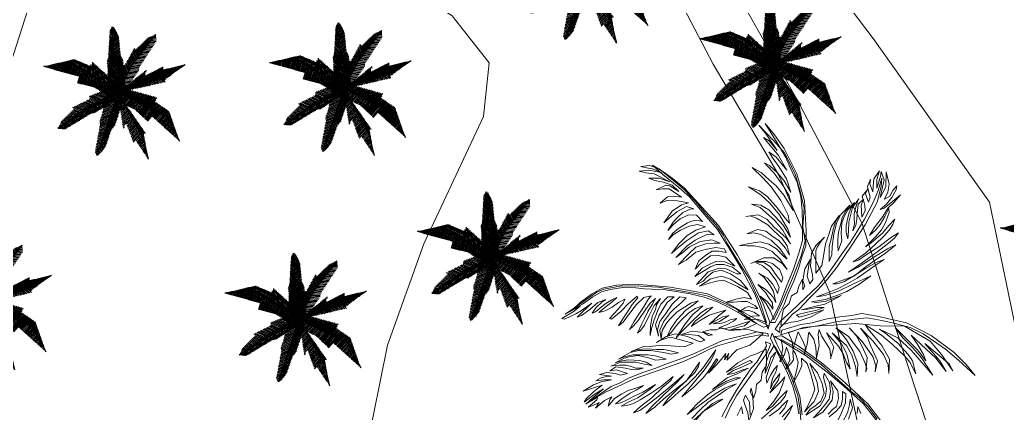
# Model space of a CAD drawing. Header units: millimetres. Extents: x 72 to 2370, y -203 to 794.
# Drawn here: x 1825.51 to 1845.71, y 265.19 to 273.23 of the extents above; entities that cross this region are included whole.
import ezdxf

# ---------------------------------------------------------------- set-up
doc = ezdxf.new("R2010")
doc.units = ezdxf.units.MM
doc.layers.add('01_Fina', color=250, linetype='Continuous', lineweight=15)
doc.layers.add('2D VEGETACION', color=74, linetype='Continuous', lineweight=5)
doc.layers.add('BOSQUENUEVO', color=64, linetype='Continuous')

# ---------------------------------------------------------------- blocks, each defined once
blk = doc.blocks.new('A-19')
at = {"layer": '2D VEGETACION'}
for points in [[(0.0015, 0.0278), (-0.0009, 0.1149), (0.0033, 0.1653), (0.003, 0.2253), (0.0087, 0.2883), (0.0156, 0.3399), (0.0192, 0.3846), (0.0468, 0.4471), (0.0704, 0.4926), (0.1082, 0.5631), (0.1877, 0.6544), (0.2856, 0.7318), (0.3487, 0.7691), (0.4059, 0.796), (0.3228, 0.7418), (0.2623, 0.6993), (0.2272, 0.6687), (0.1717, 0.6222), (0.131, 0.5739), (0.1002, 0.5207), (0.071, 0.4617), (0.0431, 0.4023), (0.0344, 0.3455), (0.0252, 0.267), (0.0228, 0.1992), (0.0162, 0.1014), (0.02, 0.0183), (0.0015, 0.0278), (0.0015, 0.0278)], [(0.0203, 0.0539), (0.0636, 0.0603), (0.0947, 0.0535), (0.0553, 0.0779), (0.0256, 0.0951), (0.0702, 0.1054), (0.0999, 0.1087), (0.1309, 0.0953), (0.0837, 0.1225), (0.0539, 0.1332), (0.0397, 0.1405), (0.0753, 0.154), (0.1114, 0.1528), (0.1577, 0.1435), (0.1069, 0.169), (0.058, 0.1771), (0.0395, 0.1866), (0.0691, 0.1899), (0.134, 0.2097), (0.1704, 0.2054), (0.1764, 0.2018), (0.131, 0.2298), (0.0929, 0.2215), (0.061, 0.214), (0.1319, 0.2506), (0.1687, 0.2615), (0.2093, 0.2667), (0.2403, 0.2738), (0.1795, 0.2774), (0.1594, 0.2744), (0.1248, 0.2656), (0.0676, 0.2386), (0.137, 0.2853), (0.1843, 0.2969), (0.2357, 0.2996), (0.2795, 0.2955), (0.226, 0.3133), (0.1688, 0.3068), (0.1128, 0.2911), (0.0811, 0.2762), (0.0507, 0.2586), (0.1009, 0.3027), (0.1769, 0.3353), (0.2293, 0.3428), (0.2563, 0.3448), (0.2705, 0.3375), (0.2109, 0.3589), (0.1524, 0.3485), (0.1051, 0.337), (0.0659, 0.3152), (0.1382, 0.3558), (0.2128, 0.3845), (0.2551, 0.3862), (0.2797, 0.3773), (0.2353, 0.3984), (0.1663, 0.3873), (0.1258, 0.3822), (0.0788, 0.3632), (0.1458, 0.4013), (0.2156, 0.431), (0.2641, 0.4399), (0.3027, 0.4334), (0.2418, 0.4509), (0.1757, 0.4337), (0.1352, 0.4146), (0.0921, 0.3943), (0.0706, 0.3874), (0.132, 0.4442), (0.1824, 0.4788), (0.2477, 0.5203), (0.2767, 0.534), (0.334, 0.5471), (0.274, 0.5467), (0.2437, 0.5357), (0.1851, 0.5048), (0.1298, 0.4647), (0.1049, 0.4423), (0.1609, 0.5106), (0.2289, 0.5534), (0.357, 0.617), (0.2719, 0.5877), (0.22, 0.5632), (0.1653, 0.5309), (0.1148, 0.5103), (0.2334, 0.5803), (0.2892, 0.6034), (0.2595, 0.6001), (0.2127, 0.5877), (0.1644, 0.5692), (0.2894, 0.6486), (0.3566, 0.6771), (0.3041, 0.6631), (0.2156, 0.6181), (0.3288, 0.6995), (0.3608, 0.707), (0.2796, 0.6762), (0.2109, 0.6439), (0.1201, 0.5516), (0.0908, 0.4495), (0.0545, 0.3486), (0.0366, 0.252), (0.0253, 0.1939), (0.0132, 0.1215), (0.0203, 0.0539), (0.0203, 0.0539)], [(-0.0211, 0.0301), (-0.0218, 0.0771), (-0.0186, 0.1022), (-0.0223, 0.1672), (-0.0379, 0.2276), (-0.0352, 0.1557), (-0.0348, 0.1161), (-0.0467, 0.1072), (-0.0461, 0.156), (-0.0447, 0.1986), (-0.0474, 0.2317), (-0.0558, 0.204), (-0.0586, 0.1597), (-0.0627, 0.1341), (-0.0628, 0.1868), (-0.0611, 0.2381), (-0.0666, 0.2678), (-0.0798, 0.3164), (-0.0723, 0.2457), (-0.0767, 0.205), (-0.0863, 0.1843), (-0.0806, 0.2451), (-0.0851, 0.3117), (-0.0904, 0.3458), (-0.107, 0.4036), (-0.1304, 0.4646), (-0.1149, 0.3794), (-0.1021, 0.3134), (-0.0979, 0.2659), (-0.0981, 0.2389), (-0.1013, 0.2116), (-0.1067, 0.2618), (-0.1126, 0.3085), (-0.1236, 0.3592), (-0.1361, 0.4038), (-0.1541, 0.4534), (-0.1688, 0.4938), (-0.1848, 0.539), (-0.18, 0.5014), (-0.1664, 0.4498), (-0.1478, 0.3876), (-0.1344, 0.3433), (-0.133, 0.3128), (-0.1382, 0.2942), (-0.1427, 0.3448), (-0.148, 0.395), (-0.1696, 0.4407), (-0.1918, 0.4991), (-0.2085, 0.546), (-0.213, 0.5601), (-0.2333, 0.6032), (-0.226, 0.5647), (-0.2061, 0.4999), (-0.1919, 0.4539), (-0.1802, 0.4175), (-0.1703, 0.3737), (-0.1846, 0.4154), (-0.2002, 0.4553), (-0.2232, 0.5155), (-0.2488, 0.5744), (-0.2633, 0.6052), (-0.2815, 0.6278), (-0.2685, 0.5887), (-0.2437, 0.5294), (-0.2243, 0.4676), (-0.2095, 0.4295), (-0.2083, 0.4042), (-0.2321, 0.4661), (-0.2584, 0.5172), (-0.2834, 0.5634), (-0.3023, 0.5921), (-0.3223, 0.6139), (-0.3428, 0.6279), (-0.3223, 0.5956), (-0.297, 0.5602), (-0.2692, 0.5013), (-0.2589, 0.4728), (-0.2907, 0.5288), (-0.3131, 0.5602), (-0.3416, 0.5865), (-0.3772, 0.6117), (-0.3945, 0.6143), (-0.3659, 0.5879), (-0.3366, 0.5598), (-0.3197, 0.5355), (-0.3018, 0.5021), (-0.3285, 0.5314), (-0.3674, 0.5797), (-0.3989, 0.6122), (-0.416, 0.6439), (-0.4396, 0.6779), (-0.4201, 0.6366), (-0.4006, 0.5953), (-0.4006, 0.577), (-0.4159, 0.6095), (-0.4374, 0.6392), (-0.466, 0.6655), (-0.4823, 0.6728), (-0.4667, 0.6512), (-0.4467, 0.6316), (-0.4399, 0.6057), (-0.4647, 0.6285), (-0.497, 0.6423), (-0.5531, 0.6427), (-0.4891, 0.6256), (-0.4691, 0.606), (-0.4516, 0.5895), (-0.5213, 0.6254), (-0.5601, 0.6233), (-0.5398, 0.6145), (-0.4939, 0.5856), (-0.5307, 0.5952), (-0.5641, 0.616), (-0.5362, 0.584), (-0.506, 0.5724), (-0.4822, 0.5654), (-0.5197, 0.5606), (-0.5391, 0.5697), (-0.5109, 0.5486), (-0.4865, 0.5472), (-0.463, 0.5475), (-0.4442, 0.5349), (-0.4821, 0.531), (-0.4992, 0.5466), (-0.4768, 0.5152), (-0.435, 0.5156), (-0.4116, 0.5115), (-0.3886, 0.4901), (-0.415, 0.496), (-0.4389, 0.5008), (-0.4616, 0.517), (-0.4465, 0.4897), (-0.4068, 0.474), (-0.3831, 0.4669), (-0.3598, 0.4564), (-0.3398, 0.4368), (-0.3677, 0.4527), (-0.3933, 0.4567), (-0.4123, 0.4628), (-0.4368, 0.476), (-0.4591, 0.4891), (-0.4685, 0.4976), (-0.4385, 0.4612), (-0.4024, 0.4417), (-0.3809, 0.4303), (-0.3442, 0.4186), (-0.3122, 0.4079), (-0.3409, 0.4072), (-0.3695, 0.4153), (-0.4129, 0.4367), (-0.4373, 0.4543), (-0.4582, 0.4756), (-0.4337, 0.4398), (-0.4129, 0.4185), (-0.3855, 0.3991), (-0.3414, 0.3855), (-0.3098, 0.38), (-0.2713, 0.353), (-0.2942, 0.3583), (-0.3206, 0.3641), (-0.3508, 0.3757), (-0.3787, 0.3916), (-0.4075, 0.407), (-0.4361, 0.4333), (-0.4534, 0.4542), (-0.4228, 0.4052), (-0.3947, 0.3798), (-0.3478, 0.3534), (-0.2965, 0.3336), (-0.2624, 0.3228), (-0.2372, 0.3035), (-0.2726, 0.3126), (-0.3003, 0.321), (-0.3291, 0.3365), (-0.3669, 0.3552), (-0.4008, 0.3768), (-0.4216, 0.3982), (-0.384, 0.3525), (-0.3505, 0.3317), (-0.3158, 0.3083), (-0.265, 0.285), (-0.228, 0.268), (-0.2017, 0.2352), (-0.232, 0.2425), (-0.296, 0.2596), (-0.3102, 0.269), (-0.3318, 0.2922), (-0.344, 0.3112), (-0.3198, 0.2667), (-0.2904, 0.2386), (-0.2378, 0.2204), (-0.1991, 0.2182), (-0.1792, 0.2147), (-0.1635, 0.1974), (-0.1988, 0.1947), (-0.2513, 0.2172), (-0.2672, 0.228), (-0.2319, 0.192), (-0.1858, 0.1718), (-0.1597, 0.1734), (-0.1464, 0.1613), (-0.191, 0.1715), (-0.1663, 0.1487), (-0.1414, 0.1346), (-0.1334, 0.1062), (-0.1037, 0.089), (-0.0849, 0.0581), (-0.0599, 0.0462), (-0.0211, 0.0301), (-0.0211, 0.0301)], [(-0.1021, 0.179), (-0.1281, 0.2227), (-0.1634, 0.277), (-0.2052, 0.3315), (-0.2743, 0.4096), (-0.3519, 0.4967), (-0.4346, 0.5717), (-0.4961, 0.6061), (-0.531, 0.6187), (-0.4825, 0.5889), (-0.4372, 0.5543), (-0.3767, 0.499), (-0.3316, 0.4536), (-0.2943, 0.4131), (-0.2566, 0.3674), (-0.2163, 0.3208), (-0.1795, 0.2769), (-0.1474, 0.2318), (-0.0676, 0.0899), (-0.0385, 0.0327), (-0.0096, 0.0011), (0.0086, 0.0172), (-0.01, 0.0224), (-0.0268, 0.0489), (-0.055, 0.0905), (-0.0668, 0.1225), (-0.1021, 0.179), (-0.1021, 0.179)], [(0.0257, 0.022), (0.0889, 0.0841), (0.1807, 0.1586), (0.2771, 0.2277), (0.4069, 0.3105), (0.5049, 0.3513), (0.6099, 0.3954), (0.6794, 0.4121), (0.7275, 0.4219), (0.7794, 0.4281), (0.7229, 0.4089), (0.6345, 0.3888), (0.5741, 0.371), (0.4729, 0.3233), (0.4026, 0.2923), (0.3058, 0.2284), (0.2364, 0.1795), (0.1359, 0.1031), (0.0776, 0.0465), (0.0202, -0.0096), (0.0257, 0.022), (0.0257, 0.022)], [(0.0395, 0.0156), (0.0812, 0.0116), (0.1332, -0.0144), (0.1064, 0.0128), (0.0785, 0.0287), (0.1082, 0.0319), (0.1364, 0.0291), (0.1693, 0.0027), (0.1504, 0.0335), (0.1398, 0.0447), (0.1081, 0.0502), (0.0978, 0.0539), (0.1166, 0.0596), (0.155, 0.0626), (0.1782, 0.052), (0.2083, 0.034), (0.2349, 0.0207), (0.2026, 0.0506), (0.1735, 0.0735), (0.1415, 0.0799), (0.1693, 0.0984), (0.2199, 0.1029), (0.2864, 0.1031), (0.3126, 0.0864), (0.3476, 0.0577), (0.3714, 0.0346), (0.3387, 0.0858), (0.3011, 0.1154), (0.262, 0.1206), (0.2171, 0.1155), (0.1726, 0.1096), (0.2201, 0.132), (0.2708, 0.1409), (0.3142, 0.1377), (0.3446, 0.1144), (0.3587, 0.0845), (0.3664, 0.0612), (0.3867, 0.0364), (0.3631, 0.107), (0.3295, 0.1395), (0.2972, 0.1533), (0.2467, 0.1532), (0.2303, 0.1605), (0.2745, 0.1717), (0.3144, 0.1668), (0.345, 0.1522), (0.3623, 0.1314), (0.3881, 0.0951), (0.4065, 0.0651), (0.3932, 0.1115), (0.3721, 0.1381), (0.3526, 0.1633), (0.3169, 0.1777), (0.269, 0.1787), (0.3199, 0.1985), (0.352, 0.1921), (0.3838, 0.1748), (0.3929, 0.1555), (0.4076, 0.1312)], [(0.4194, 0.1335), (0.4028, 0.1687), (0.3843, 0.1966), (0.3602, 0.2089), (0.3273, 0.217), (0.3402, 0.2285), (0.3778, 0.2172), (0.4163, 0.1902), (0.4475, 0.1629)], [(0.4571, 0.1836), (0.423, 0.2148), (0.3912, 0.2321), (0.3684, 0.2417), (0.408, 0.2421), (0.4512, 0.212)], [(0.4361, 0.2554), (0.4076, 0.2656), (0.4399, 0.2701)], [(0.4806, 0.3344), (0.419, 0.3076), (0.3714, 0.2808), (0.3386, 0.2546), (0.2419, 0.1907), (0.1915, 0.1583), (0.1405, 0.116), (0.101, 0.0812), (0.0395, 0.0156), (0.0395, 0.0156)], [(-0.0517, 0.006), (-0.0914, 0.0012), (-0.1295, -0.0092), (-0.1664, -0.0266), (-0.1358, -0.0025), (-0.113, 0.0083), (-0.0968, 0.0127), (-0.1241, 0.0181), (-0.1543, 0.007), (-0.1732, 0.0014), (-0.2177, -0.0228), (-0.1861, 0.006), (-0.1671, 0.0182), (-0.1495, 0.0265), (-0.1215, 0.0333), (-0.1707, 0.0348), (-0.2022, 0.0264), (-0.2413, 0.0112), (-0.2643, -0.0061), (-0.234, 0.0254), (-0.2049, 0.0391), (-0.1708, 0.0487), (-0.1577, 0.0506), (-0.1813, 0.0642), (-0.2145, 0.0593), (-0.2641, 0.0391), (-0.2929, 0.0159), (-0.3126, -0.0085), (-0.3022, 0.0287), (-0.2773, 0.0512), (-0.2466, 0.0614), (-0.2023, 0.079), (-0.2181, 0.0899), (-0.2552, 0.0864), (-0.2901, 0.0624), (-0.3064, 0.0375), (-0.3169, -0.0062), (-0.3135, -0.0293), (-0.3243, 0.0322), (-0.3125, 0.0733), (-0.2801, 0.1026), (-0.2484, 0.1175), (-0.3001, 0.0996), (-0.3408, 0.074), (-0.3654, 0.0441), (-0.385, 0.0036), (-0.3931, -0.0249), (-0.4025, -0.0573), (-0.4011, -0.0147), (-0.3961, 0.0339), (-0.3766, 0.0678), (-0.3477, 0.0954), (-0.3111, 0.1159), (-0.2921, 0.1281), (-0.3443, 0.111), (-0.3906, 0.0816), (-0.4258, 0.0446), (-0.4404, 0.0162), (-0.4437, -0.0133), (-0.45, 0.0364), (-0.434, 0.0687), (-0.4029, 0.0941), (-0.3812, 0.114), (-0.3407, 0.1331), (-0.3065, 0.1428), (-0.3492, 0.1442), (-0.3856, 0.1302), (-0.4284, 0.1025), (-0.4588, 0.0849), (-0.4998, 0.0441), (-0.516, 0.0192), (-0.5182, 0.001), (-0.5121, 0.0566), (-0.4845, 0.0868), (-0.4426, 0.1098), (-0.3861, 0.1472), (-0.3532, 0.1595), (-0.4192, 0.1423), (-0.4711, 0.1178), (-0.5113, 0.0914), (-0.5405, 0.0711), (-0.5639, 0.0386), (-0.55, 0.0775), (-0.521, 0.1051), (-0.488, 0.1239), (-0.44, 0.1498), (-0.4032, 0.1607), (-0.3817, 0.1676), (-0.4187, 0.1641), (-0.4875, 0.1456), (-0.5482, 0.117), (-0.591, 0.0893), (-0.6088, 0.0744), (-0.6412, 0.0452), (-0.6115, 0.0871), (-0.5805, 0.1125), (-0.5272, 0.1409), (-0.4688, 0.1652), (-0.4424, 0.1777), (-0.4766, 0.1819), (-0.547, 0.167), (-0.6155, 0.1412), (-0.6635, 0.1153), (-0.7178, 0.0822), (-0.6879, 0.1146), (-0.6473, 0.1402), (-0.615, 0.1629), (-0.5666, 0.1857), (-0.5447, 0.1918), (-0.4917, 0.2071), (-0.5583, 0.2069), (-0.6017, 0.1939), (-0.6701, 0.1681), (-0.7067, 0.1476), (-0.7243, 0.1393), (-0.7082, 0.1577), (-0.6702, 0.182), (-0.6271, 0.2023), (-0.5711, 0.218), (-0.6325, 0.2138), (-0.6939, 0.1956), (-0.7356, 0.1792), (-0.7663, 0.169), (-0.7352, 0.1944), (-0.6983, 0.2118), (-0.6692, 0.2255), (-0.7406, 0.2058), (-0.8101, 0.173), (-0.833, 0.1623), (-0.8116, 0.1831), (-0.7624, 0.2063), (-0.8435, 0.1777), (-0.8901, 0.1557), (-0.8513, 0.1783), (-0.8095, 0.2013), (-0.7447, 0.2351), (-0.6481, 0.2559), (-0.5658, 0.2592), (-0.4902, 0.2562), (-0.4116, 0.2309), (-0.3486, 0.2251), (-0.2911, 0.192), (-0.2059, 0.13), (-0.1106, 0.0556), (-0.0517, 0.006), (-0.0517, 0.006)], [(-0.039, 0.0087), (-0.1047, 0.0659), (-0.1462, 0.0947), (-0.1923, 0.1332), (-0.2446, 0.1688), (-0.2897, 0.1959), (-0.3265, 0.2216), (-0.3913, 0.2404), (-0.4424, 0.2508), (-0.5199, 0.2669), (-0.6418, 0.2632), (-0.763, 0.2372), (-0.8318, 0.2123), (-0.8899, 0.1849), (-0.7944, 0.2149), (-0.723, 0.2346), (-0.6771, 0.2422), (-0.6059, 0.2554), (-0.5428, 0.2561), (-0.4821, 0.246), (-0.4181, 0.2311), (-0.3545, 0.2148), (-0.3051, 0.1854), (-0.2396, 0.1421), (-0.1848, 0.1013), (-0.1052, 0.0442), (-0.0434, -0.0116), (-0.039, 0.0087), (-0.039, 0.0087)], [(0.0228, -0.0288), (0.0033, -0.0157), (0.0551, -0.0089), (0.1244, 0.0065), (0.2228, 0.0249), (0.3021, 0.0316), (0.3811, 0.022)], [(0.3728, 0.0078), (0.3107, 0.014), (0.2496, 0.0129), (0.1922, 0.006), (0.1373, -0.005), (0.0714, -0.0205), (0.0228, -0.0288), (0.0228, -0.0288)], [(0.0571, -0.0214), (0.0868, -0.051), (0.1166, -0.0715), (0.1645, -0.0899), (0.128, -0.0622), (0.1044, -0.0481), (0.0881, -0.0216), (0.1152, -0.0415), (0.1457, -0.065), (0.1837, -0.0895), (0.2089, -0.0934), (0.1793, -0.0694), (0.1561, -0.0448), (0.1459, -0.0283), (0.1721, -0.0429), (0.1917, -0.0617), (0.2102, -0.0732), (0.2365, -0.0843), (0.2134, -0.0655), (0.1826, -0.0285), (0.2073, -0.0407), (0.233, -0.0694), (0.2524, -0.0917), (0.2327, -0.0559), (0.2204, -0.036), (0.2024, -0.0105), (0.2296, -0.0269), (0.2651, -0.053), (0.2924, -0.0842), (0.3241, -0.1263), (0.3136, -0.0962), (0.2843, -0.0526), (0.2618, -0.0161), (0.284, -0.0299), (0.3039, -0.0565), (0.3299, -0.1079), (0.3533, -0.1551)], [(0.3511, -0.12), (0.3333, -0.0726), (0.3144, -0.042), (0.3031, -0.0238), (0.3329, -0.0443), (0.3535, -0.0739)], [(0.3676, -0.0652), (0.3434, -0.0298), (0.3307, -0.0091), (0.3569, -0.0295), (0.3867, -0.0648)], [(0.4348, 0.0037), (0.35, 0.0188), (0.2949, 0.0248), (0.2131, 0.0166), (0.1613, 0.0098), (0.0571, -0.0214), (0.0571, -0.0214)], [(-0.0485, -0.028), (-0.072, -0.0627), (-0.0854, -0.1185), (-0.0898, -0.0819), (-0.0834, -0.0499), (-0.1061, -0.0702), (-0.121, -0.0934), (-0.1224, -0.136), (-0.1329, -0.1022), (-0.1347, -0.087), (-0.1193, -0.0582), (-0.116, -0.0491), (-0.1319, -0.0587), (-0.1582, -0.0873), (-0.1649, -0.1119), (-0.1705, -0.1457), (-0.1777, -0.176), (-0.1793, -0.1316), (-0.1784, -0.0947), (-0.163, -0.0659), (-0.1958, -0.076), (-0.2319, -0.1113), (-0.2731, -0.163), (-0.2768, -0.1938), (-0.2774, -0.2381), (-0.2747, -0.2713), (-0.2939, -0.2147), (-0.2928, -0.1669), (-0.2711, -0.133), (-0.2386, -0.1015), (-0.2061, -0.0701), (-0.2536, -0.0925), (-0.2932, -0.1273), (-0.3183, -0.1628), (-0.3192, -0.1998), (-0.3047, -0.2306), (-0.2929, -0.2508), (-0.2858, -0.2819), (-0.3262, -0.2192), (-0.3295, -0.1734), (-0.3187, -0.1393), (-0.2865, -0.1005), (-0.2821, -0.0823), (-0.3193, -0.1106), (-0.3401, -0.144), (-0.3482, -0.1769), (-0.3441, -0.204), (-0.332, -0.2456), (-0.321, -0.2802), (-0.3475, -0.24), (-0.3555, -0.2072), (-0.3617, -0.1757), (-0.3504, -0.1381), (-0.3208, -0.1005), (-0.3689, -0.1286), (-0.3843, -0.1574), (-0.3917, -0.192), (-0.3825, -0.2114), (-0.3719, -0.2386), (-0.3513, -0.2708), (-0.3825, -0.2457), (-0.3986, -0.2114), (-0.4083, -0.1795), (-0.4021, -0.1517), (-0.3874, -0.1212), (-0.4053, -0.1243), (-0.4197, -0.16), (-0.4242, -0.2074), (-0.423, -0.2487), (-0.3993, -0.2989), (-0.3893, -0.3361), (-0.4229, -0.2831), (-0.4438, -0.2435), (-0.4471, -0.1977), (-0.4401, -0.1622), (-0.4335, -0.1375), (-0.4577, -0.1683), (-0.4624, -0.22), (-0.4522, -0.2711), (-0.436, -0.3054), (-0.4216, -0.3406), (-0.4589, -0.2797), (-0.4746, -0.2397), (-0.4808, -0.2104), (-0.4835, -0.1934), (-0.4858, -0.1816), (-0.4756, -0.1531), (-0.5, -0.1743), (-0.501, -0.2178), (-0.481, -0.2761), (-0.4545, -0.3324), (-0.4441, -0.3544), (-0.4771, -0.3119), (-0.5031, -0.2682), (-0.516, -0.2248), (-0.5185, -0.1808), (-0.5383, -0.2117), (-0.5392, -0.2487), (-0.5323, -0.2906), (-0.5205, -0.327), (-0.5067, -0.3517), (-0.5287, -0.3255), (-0.542, -0.2973), (-0.5554, -0.2531), (-0.5588, -0.2343), (-0.5566, -0.2117), (-0.5443, -0.1876), (-0.5778, -0.2056), (-0.5886, -0.2397), (-0.5799, -0.2786), (-0.5645, -0.3112), (-0.5448, -0.3438), (-0.5746, -0.3127), (-0.5884, -0.2902), (-0.6043, -0.2611), (-0.61, -0.2262), (-0.6079, -0.2101), (-0.6255, -0.2389), (-0.614, -0.2861), (-0.6007, -0.3143), (-0.5824, -0.353), (-0.6218, -0.3038), (-0.6377, -0.2586), (-0.6387, -0.2268), (-0.6606, -0.2716), (-0.672, -0.3135), (-0.6693, -0.3466), (-0.6876, -0.3079), (-0.6836, -0.2845), (-0.671, -0.2496), (-0.7198, -0.292), (-0.7266, -0.3209), (-0.7294, -0.3492), (-0.7384, -0.3028), (-0.7319, -0.2869), (-0.6977, -0.2546), (-0.7317, -0.276), (-0.7533, -0.3099), (-0.7711, -0.3452), (-0.7864, -0.3674), (-0.7758, -0.3237), (-0.7483, -0.2817), (-0.7997, -0.3393), (-0.8131, -0.3725), (-0.8267, -0.4004), (-0.8201, -0.3575), (-0.8073, -0.33), (-0.7968, -0.3067), (-0.8228, -0.3405), (-0.8325, -0.3655), (-0.8456, -0.3878), (-0.8395, -0.3506), (-0.8152, -0.3133), (-0.74, -0.2584), (-0.6988, -0.2293), (-0.6358, -0.1942), (-0.5751, -0.1656), (-0.5165, -0.1348), (-0.4643, -0.1155), (-0.4232, -0.1069), (-0.3132, -0.0733), (-0.2558, -0.0537), (-0.1903, -0.0422), (-0.1387, -0.0329), (-0.0485, -0.028), (-0.0485, -0.028)], [(-0.046, -0.0129), (-0.1337, -0.023), (-0.2487, -0.0461), (-0.3646, -0.076), (-0.5106, -0.1245), (-0.6036, -0.1737), (-0.7053, -0.227), (-0.7619, -0.2688), (-0.7997, -0.3006), (-0.8383, -0.3371), (-0.7871, -0.3043), (-0.715, -0.2499), (-0.6637, -0.2149), (-0.5616, -0.1668), (-0.4939, -0.1327), (-0.383, -0.0987), (-0.3015, -0.0753), (-0.1777, -0.0459), (-0.0979, -0.0373), (-0.0172, -0.0283), (-0.046, -0.0129), (-0.046, -0.0129)], [(-0.0307, -0.0454), (-0.031, -0.0219), (-0.065, -0.0616), (-0.1153, -0.1122), (-0.1835, -0.1842), (-0.2337, -0.2465), (-0.2684, -0.3188), (-0.3028, -0.3964), (-0.3251, -0.4563), (-0.3545, -0.5444), (-0.3711, -0.621), (-0.373, -0.6854), (-0.3594, -0.737), (-0.3367, -0.7941), (-0.3155, -0.8346), (-0.3278, -0.7856), (-0.3471, -0.7334), (-0.3592, -0.6918), (-0.3596, -0.6522), (-0.3535, -0.5966), (-0.3375, -0.5418), (-0.3249, -0.5068), (-0.2973, -0.4196), (-0.278, -0.3761), (-0.2523, -0.3188), (-0.2236, -0.2633), (-0.1894, -0.2128), (-0.1519, -0.1692), (-0.1126, -0.1292), (-0.0628, -0.0821), (-0.0307, -0.0454), (-0.0307, -0.0454)], [(-0.0028, -0.2605), (0.0014, -0.2985), (0.0162, -0.3616), (0.0266, -0.4295), (0.0353, -0.5335), (0.0445, -0.6497), (0.0595, -0.7294), (0.0693, -0.7819), (0.0883, -0.8559), (0.0517, -0.7553), (0.0462, -0.7137), (0.0354, -0.672), (0.0274, -0.6052), (0.0241, -0.5503), (0.0171, -0.4915), (0.0113, -0.4302), (0.0054, -0.3741), (-0.0054, -0.3189), (-0.0203, -0.2339), (-0.0191, -0.172), (-0.018, -0.1205), (-0.0191, -0.0772), (0, -0.0344), (0.0126, -0.0348), (-0.0036, -0.0712), (-0.0051, -0.0999), (-0.0079, -0.1416), (-0.0049, -0.1874), (-0.0028, -0.2605), (-0.0028, -0.2605)], [(0.1719, -0.1914), (0.2051, -0.2286), (0.2508, -0.2747), (0.3021, -0.3203)], [(0.311, -0.3078), (0.2671, -0.2724), (0.2266, -0.2333), (0.1215, -0.109), (0.0813, -0.0588), (0.0478, -0.0327), (0.0328, -0.0533), (0.0514, -0.0541), (0.0737, -0.0764), (0.1084, -0.1125), (0.1269, -0.1411), (0.1719, -0.1914), (0.1719, -0.1914)], [(-0.0552, -0.0709), (-0.047, -0.1112), (-0.0456, -0.1482), (-0.0559, -0.1971), (-0.0592, -0.1513), (-0.0586, -0.1253), (-0.0719, -0.0971), (-0.0692, -0.1302), (-0.0674, -0.1681), (-0.0676, -0.2134), (-0.0772, -0.2362), (-0.0816, -0.1996), (-0.09, -0.1659), (-0.0979, -0.1492), (-0.099, -0.1787), (-0.0948, -0.2058), (-0.0957, -0.2266), (-0.1003, -0.2557), (-0.104, -0.2252), (-0.1181, -0.1791), (-0.1201, -0.2069), (-0.1109, -0.2446), (-0.1029, -0.273), (-0.1221, -0.2369), (-0.1325, -0.2149), (-0.144, -0.1859), (-0.1438, -0.2181), (-0.1422, -0.2626), (-0.1314, -0.3015), (-0.1134, -0.3511), (-0.1328, -0.3259), (-0.1535, -0.2775), (-0.1717, -0.2388), (-0.1719, -0.2658), (-0.1596, -0.2965), (-0.1316, -0.3468), (-0.1048, -0.3922), (-0.0829, -0.4271), (-0.133, -0.3711), (-0.1629, -0.3304), (-0.1783, -0.2978), (-0.1874, -0.2785), (-0.1856, -0.3142), (-0.1729, -0.348), (-0.152, -0.3855), (-0.1335, -0.4133), (-0.1111, -0.4404), (-0.0972, -0.4629), (-0.1255, -0.4418), (-0.1572, -0.4041), (-0.1879, -0.3551), (-0.2044, -0.3155), (-0.2147, -0.2935), (-0.212, -0.3267), (-0.1987, -0.3709), (-0.1914, -0.3933), (-0.1666, -0.4343), (-0.151, -0.456), (-0.128, -0.4774), (-0.0948, -0.4908), (-0.133, -0.4873), (-0.1642, -0.4622), (-0.1959, -0.4223), (-0.2068, -0.4038), (-0.2243, -0.3668), (-0.2402, -0.3399), (-0.2512, -0.3667), (-0.2295, -0.4059), (-0.1969, -0.4432), (-0.1694, -0.4786), (-0.1372, -0.4968), (-0.109, -0.4996), (-0.1594, -0.4997), (-0.1941, -0.4763), (-0.2162, -0.4523), (-0.2417, -0.4256), (-0.2583, -0.3904), (-0.2641, -0.4168), (-0.2411, -0.4543), (-0.2159, -0.4758), (-0.1829, -0.5001), (-0.1529, -0.5181), (-0.1215, -0.5345), (-0.1617, -0.5223), (-0.1987, -0.5053), (-0.2252, -0.4834), (-0.2428, -0.4734), (-0.2666, -0.4503), (-0.243, -0.4843), (-0.2064, -0.5165), (-0.1714, -0.5473), (-0.1532, -0.5677), (-0.1449, -0.5853), (-0.1799, -0.5567), (-0.1986, -0.5397), (-0.2251, -0.5178), (-0.2502, -0.492), (-0.271, -0.4706), (-0.2577, -0.4988), (-0.2374, -0.5236), (-0.198, -0.5685), (-0.1795, -0.5963), (-0.1686, -0.6148), (-0.1963, -0.5881), (-0.2192, -0.5623), (-0.2519, -0.5272), (-0.2774, -0.5005), (-0.2875, -0.4859), (-0.2882, -0.5185), (-0.2665, -0.5577), (-0.2323, -0.6029), (-0.2073, -0.6331), (-0.1961, -0.6568), (-0.2208, -0.6319), (-0.2496, -0.6003), (-0.2708, -0.5759), (-0.294, -0.5449), (-0.3014, -0.5452), (-0.279, -0.5927), (-0.2551, -0.632), (-0.2327, -0.6795), (-0.2377, -0.6872), (-0.2671, -0.6408), (-0.2878, -0.6129), (-0.3019, -0.6013), (-0.2947, -0.6324), (-0.2824, -0.6631), (-0.2749, -0.6972), (-0.2743, -0.7259), (-0.2929, -0.6864), (-0.3032, -0.66), (-0.3182, -0.6327), (-0.314, -0.6576), (-0.3035, -0.6913), (-0.2811, -0.7388), (-0.2793, -0.7541), (-0.2983, -0.7319), (-0.3146, -0.702), (-0.322, -0.6818), (-0.3172, -0.7193), (-0.2977, -0.7606), (-0.2804, -0.8019), (-0.2791, -0.8229), (-0.2861, -0.8079), (-0.3142, -0.7598), (-0.3212, -0.7449), (-0.302, -0.7971), (-0.2935, -0.8243), (-0.2843, -0.878), (-0.2902, -0.8883), (-0.3075, -0.8287), (-0.322, -0.7979), (-0.3045, -0.8693), (-0.3257, -0.8083), (-0.3418, -0.7675), (-0.3627, -0.7117), (-0.3672, -0.6794), (-0.3623, -0.6008), (-0.3396, -0.5213), (-0.3166, -0.447), (-0.2827, -0.3729), (-0.2482, -0.2932), (-0.2236, -0.245), (-0.1721, -0.181), (-0.1382, -0.1413), (-0.0552, -0.0709), (-0.0552, -0.0709)], [(-0.005, -0.0541), (0.0149, -0.0923), (0.0289, -0.1233), (0.0344, -0.1838), (0.0676, -0.2377), (0.0416, -0.2216), (0.0637, -0.2465), (0.0378, -0.2335), (0.0588, -0.2609), (0.0756, -0.2857), (0.1025, -0.3285), (0.0566, -0.2742), (0.0504, -0.2797), (0.0954, -0.3291), (0.1163, -0.3565), (0.1467, -0.4084), (0.1737, -0.4678), (0.1237, -0.3974), (0.0853, -0.3434), (0.0534, -0.3067), (0.0338, -0.2881), (0.0118, -0.2716), (0.0444, -0.3102), (0.0744, -0.3476), (0.103, -0.3897), (0.1267, -0.4296), (0.1492, -0.4772), (0.169, -0.5154), (0.1907, -0.5582), (0.1669, -0.5288), (0.139, -0.4832), (0.1069, -0.4268), (0.0841, -0.3866), (0.0631, -0.3644), (0.0461, -0.3553), (0.0795, -0.3935), (0.112, -0.4321), (0.1302, -0.4793), (0.157, -0.5357), (0.1793, -0.5803), (0.1864, -0.5932), (0.2035, -0.6377), (0.1808, -0.6057), (0.1477, -0.5466), (0.1242, -0.5045), (0.1061, -0.4709), (0.0813, -0.4335), (0.1015, -0.4726), (0.1196, -0.5115), (0.1472, -0.5697), (0.172, -0.6289), (0.1842, -0.6607), (0.1879, -0.6895), (0.1688, -0.6531), (0.143, -0.5942), (0.1118, -0.5374), (0.0945, -0.5003), (0.077, -0.482), (0.1053, -0.542), (0.124, -0.5963), (0.1401, -0.6464), (0.1478, -0.6799), (0.1497, -0.7094), (0.1456, -0.7339), (0.1365, -0.6967), (0.1285, -0.654), (0.1051, -0.5931), (0.0916, -0.566), (0.11, -0.6277), (0.1173, -0.6656), (0.1265, -0.7058), (0.1305, -0.7324), (0.13, -0.7555), (0.1147, -0.7239), (0.1008, -0.6823), (0.0949, -0.6533), (0.0831, -0.6172), (0.0858, -0.6568), (0.0861, -0.6848), (0.0938, -0.7183), (0.1065, -0.7541), (0.1315, -0.7893), (0.1065, -0.7759), (0.0955, -0.7635), (0.1039, -0.7989), (0.126, -0.8456), (0.1059, -0.8231), (0.1122, -0.853), (0.1135, -0.8754), (0.093, -0.8301), (0.0835, -0.8244), (0.0989, -0.881), (0.0789, -0.8449), (0.0527, -0.7904), (0.065, -0.8305), (0.0884, -0.8861), (0.0756, -0.8743), (0.0541, -0.8346), (0.0355, -0.7918), (0.041, -0.8793), (0.0254, -0.8279), (0.0211, -0.7921), (0.0242, -0.7461), (0.0149, -0.7788), (0.0107, -0.8138), (0.0041, -0.7913), (0.0045, -0.7651), (0.0084, -0.7428), (-0.0116, -0.7911), (-0.0128, -0.7582), (0.0007, -0.7228), (0.014, -0.7031), (0.0144, -0.6717), (0.0004, -0.6948), (-0.0126, -0.7154), (-0.0165, -0.743), (-0.0259, -0.7132), (-0.0098, -0.6737), (0.0015, -0.6517), (0.01, -0.6276), (0.0096, -0.5996), (0.0018, -0.6307), (-0.0138, -0.6524), (-0.0217, -0.6699), (-0.0291, -0.6968), (-0.035, -0.722), (-0.0354, -0.7346), (-0.0409, -0.6877), (-0.03, -0.6482), (-0.0243, -0.6251), (-0.0065, -0.5901), (0.0079, -0.5596), (-0.0125, -0.5799), (-0.0264, -0.6061), (-0.0418, -0.6527), (-0.0451, -0.6821), (-0.0441, -0.7119), (-0.0531, -0.6695), (-0.0541, -0.6397), (-0.0492, -0.6065), (-0.0285, -0.5653), (-0.0106, -0.5386), (-0.0035, -0.4921), (-0.0155, -0.5123), (-0.0296, -0.5355), (-0.0421, -0.5653), (-0.0499, -0.5964), (-0.0587, -0.6279), (-0.0594, -0.6667), (-0.0563, -0.6937), (-0.0705, -0.6377), (-0.0695, -0.5997), (-0.0561, -0.5477), (-0.035, -0.4969), (-0.0192, -0.4648), (-0.0157, -0.4332), (-0.0336, -0.4651), (-0.0467, -0.491), (-0.0554, -0.5225), (-0.0681, -0.5627), (-0.0758, -0.6022), (-0.0748, -0.632), (-0.0817, -0.5732), (-0.0736, -0.5347), (-0.0666, -0.4934), (-0.0483, -0.4405), (-0.0349, -0.4021), (-0.0405, -0.3605), (-0.0562, -0.3873), (-0.0881, -0.4454), (-0.091, -0.4622), (-0.089, -0.4947), (-0.084, -0.5157), (-0.0994, -0.4675), (-0.1003, -0.4272), (-0.0758, -0.3771), (-0.051, -0.3468), (-0.0397, -0.3299), (-0.041, -0.3075), (-0.0677, -0.3303), (-0.0878, -0.3838), (-0.0909, -0.4027), (-0.0926, -0.3523), (-0.0753, -0.3051), (-0.0561, -0.2873), (-0.0557, -0.2694), (-0.0792, -0.3086), (-0.0785, -0.275), (-0.0715, -0.2473), (-0.0753, -0.2238), (-0.0574, -0.1971), (-0.0534, -0.1695), (-0.0415, -0.1191), (-0.005, -0.0541), (-0.005, -0.0541)], [(0.0646, -0.059), (0.0741, -0.105), (0.0755, -0.1317), (0.0916, -0.1934), (0.118, -0.2511), (0.1021, -0.1797), (0.0942, -0.1409), (0.1049, -0.1307), (0.1128, -0.1779), (0.1194, -0.22), (0.1283, -0.252), (0.1306, -0.2239), (0.1256, -0.1806), (0.1248, -0.1547), (0.1356, -0.2058), (0.1431, -0.2557), (0.154, -0.2839), (0.1753, -0.3297), (0.156, -0.2619), (0.1521, -0.2203), (0.1569, -0.1987), (0.1627, -0.2595), (0.1805, -0.3236), (0.1921, -0.356), (0.2197, -0.4105), (0.2536, -0.4652), (0.2216, -0.385), (0.1972, -0.3234), (0.1844, -0.2761), (0.1801, -0.2504), (0.1776, -0.2222), (0.1915, -0.271), (0.2074, -0.316), (0.2264, -0.3635), (0.2478, -0.4044), (0.2749, -0.4497)], [(0.2854, -0.4444), (0.2555, -0.3868), (0.2348, -0.3453), (0.2276, -0.3156), (0.2285, -0.297), (0.2432, -0.3452), (0.2579, -0.3935), (0.2877, -0.4343)], [(0.3125, -0.2538), (0.2806, -0.2265), (0.3117, -0.2279)], [(0.3683, -0.2131), (0.313, -0.2065), (0.2748, -0.2103), (0.2546, -0.2106), (0.2365, -0.1973), (0.27, -0.1872), (0.3259, -0.1995)], [(0.3435, -0.2071), (0.3021, -0.1783), (0.2522, -0.1677), (0.2276, -0.1736), (0.2124, -0.1643), (0.2573, -0.1664), (0.2301, -0.149), (0.2024, -0.139), (0.1897, -0.1134), (0.1568, -0.1013), (0.1317, -0.0751), (0.1057, -0.0675), (0.0646, -0.059), (0.0646, -0.059)]]:
    blk.add_lwpolyline(points, dxfattribs=at)
blk = doc.blocks.new('*X73')
at = {"color": 0}
for p, q in [((6.816, 6.688), (7.263, 6.874)), ((6.827, 6.747), (7.284, 6.937)), ((6.839, 6.806), (7.285, 6.992)), ((6.851, 6.865), (7.185, 7.004)), ((6.863, 6.924), (7.084, 7.017)), ((6.875, 6.983), (6.984, 7.029)), ((6.743, 6.333), (7.137, 6.497)), ((6.756, 6.392), (7.158, 6.56)), ((6.768, 6.451), (7.179, 6.623)), ((6.78, 6.511), (7.2, 6.686)), ((6.792, 6.57), (7.221, 6.749)), ((6.804, 6.629), (7.242, 6.812)), ((6.635, 5.963), (7.012, 6.12)), ((6.657, 6.026), (7.032, 6.182)), ((6.68, 6.09), (7.053, 6.245)), ((6.702, 6.153), (7.074, 6.308)), ((6.718, 6.214), (7.095, 6.371)), ((6.731, 6.273), (7.116, 6.434)), ((6.605, 5.625), (6.886, 5.742)), ((6.614, 5.9), (6.991, 6.057)), ((6.616, 5.684), (6.907, 5.805)), ((6.619, 5.848), (6.97, 5.994)), ((6.625, 5.796), (6.949, 5.931)), ((6.627, 5.742), (6.928, 5.868)), ((6.54, 5.273), (6.76, 5.365)), ((6.551, 5.332), (6.781, 5.428)), ((6.562, 5.39), (6.802, 5.49)), ((6.573, 5.449), (6.823, 5.553)), ((6.584, 5.508), (6.844, 5.616)), ((6.594, 5.566), (6.865, 5.679)), ((6.475, 4.921), (6.634, 4.987)), ((6.486, 4.98), (6.655, 5.05)), ((6.497, 5.038), (6.676, 5.113)), ((6.508, 5.097), (6.697, 5.176)), ((6.519, 5.156), (6.718, 5.239)), ((6.529, 5.214), (6.739, 5.302)), ((6.443, 4.745), (6.571, 4.798)), ((6.446, 4.692), (6.551, 4.736)), ((6.454, 4.803), (6.592, 4.861)), ((6.464, 4.862), (6.613, 4.924)), ((6.466, 4.646), (6.53, 4.673)), ((6.485, 4.6), (6.509, 4.61))]:
    blk.add_line(p, q, dxfattribs=at)
blk = doc.blocks.new('*X74')
at = {"color": 0}
for p, q in [((7.499, 6.622), (7.27, 6.896)), ((7.518, 6.678), (7.289, 6.952)), ((7.536, 6.733), (7.376, 6.926)), ((7.369, 6.231), (7.14, 6.506)), ((7.388, 6.287), (7.159, 6.562)), ((7.406, 6.343), (7.177, 6.617)), ((7.425, 6.399), (7.196, 6.673)), ((7.443, 6.454), (7.215, 6.729)), ((7.462, 6.51), (7.233, 6.785)), ((7.48, 6.566), (7.252, 6.841)), ((7.239, 5.84), (7.01, 6.115)), ((7.257, 5.896), (7.029, 6.171)), ((7.276, 5.952), (7.047, 6.227)), ((7.295, 6.008), (7.066, 6.283)), ((7.313, 6.064), (7.084, 6.338)), ((7.332, 6.119), (7.103, 6.394)), ((7.35, 6.175), (7.122, 6.45)), ((7.048, 5.522), (6.88, 5.724)), ((7.071, 5.573), (6.899, 5.78)), ((7.104, 5.612), (6.917, 5.836)), ((7.137, 5.65), (6.936, 5.892)), ((7.17, 5.689), (6.954, 5.948)), ((7.202, 5.729), (6.973, 6.003)), ((7.22, 5.785), (6.991, 6.059)), ((6.915, 5.136), (6.75, 5.334)), ((6.934, 5.191), (6.768, 5.39)), ((6.953, 5.246), (6.787, 5.445)), ((6.972, 5.301), (6.806, 5.501)), ((6.991, 5.357), (6.824, 5.557)), ((7.01, 5.412), (6.843, 5.613)), ((7.029, 5.467), (6.861, 5.669)), ((6.779, 4.83), (6.638, 4.999)), ((6.81, 4.871), (6.657, 5.055)), ((6.838, 4.915), (6.675, 5.111)), ((6.857, 4.97), (6.694, 5.166)), ((6.877, 5.025), (6.713, 5.222)), ((6.896, 5.08), (6.731, 5.278)), ((6.535, 4.576), (6.508, 4.608)), ((6.58, 4.601), (6.527, 4.664)), ((6.614, 4.637), (6.545, 4.72)), ((6.649, 4.674), (6.564, 4.776)), ((6.684, 4.71), (6.582, 4.831)), ((6.718, 4.747), (6.601, 4.887)), ((6.748, 4.788), (6.62, 4.943))]:
    blk.add_line(p, q, dxfattribs=at)
blk = doc.blocks.new('*X77')
at = {"color": 0}
for p, q in [((6.204, 6.851), (6.616, 6.665)), ((6.25, 6.885), (6.675, 6.693)), ((6.316, 6.91), (6.734, 6.721)), ((6.381, 6.936), (6.793, 6.749)), ((6.447, 6.961), (6.852, 6.777)), ((6.512, 6.986), (6.912, 6.805)), ((6.578, 7.011), (6.971, 6.833)), ((6.644, 7.036), (7.03, 6.861)), ((6.709, 7.061), (7.089, 6.889)), ((6.775, 7.087), (7.149, 6.917)), ((6.84, 7.112), (7.208, 6.945)), ((6.906, 7.137), (7.267, 6.974)), ((6.972, 7.162), (7.271, 7.027)), ((7.037, 7.187), (7.198, 7.115)), ((7.103, 7.212), (7.124, 7.203)), ((5.676, 6.486), (6.015, 6.333)), ((5.734, 6.515), (6.062, 6.367)), ((5.792, 6.544), (6.109, 6.4)), ((5.85, 6.572), (6.156, 6.434)), ((5.908, 6.601), (6.203, 6.467)), ((5.966, 6.63), (6.26, 6.496)), ((6.023, 6.658), (6.319, 6.524)), ((6.081, 6.687), (6.379, 6.552)), ((6.139, 6.716), (6.438, 6.581)), ((6.197, 6.744), (6.497, 6.609)), ((6.215, 6.791), (6.556, 6.637)), ((5.332, 6.093), (5.544, 5.997)), ((5.37, 6.131), (5.591, 6.031)), ((5.409, 6.168), (5.638, 6.064)), ((5.447, 6.206), (5.686, 6.098)), ((5.486, 6.243), (5.733, 6.131)), ((5.524, 6.281), (5.78, 6.165)), ((5.56, 6.429), (5.921, 6.266)), ((5.563, 6.318), (5.827, 6.199)), ((5.601, 6.356), (5.874, 6.232)), ((5.618, 6.458), (5.968, 6.299)), ((5.052, 5.726), (5.121, 5.695)), ((5.072, 5.772), (5.168, 5.728)), ((5.092, 5.818), (5.215, 5.762)), ((5.112, 5.864), (5.262, 5.795)), ((5.139, 5.906), (5.309, 5.829)), ((5.178, 5.944), (5.356, 5.863)), ((5.216, 5.981), (5.403, 5.896)), ((5.255, 6.019), (5.45, 5.93)), ((5.293, 6.056), (5.497, 5.963)), ((5.013, 5.634), (5.027, 5.627)), ((5.032, 5.68), (5.074, 5.661))]:
    blk.add_line(p, q, dxfattribs=at)
blk = doc.blocks.new('*X78')
at = {"color": 0}
for p, q in [((7.053, 6.613), (7.045, 6.868)), ((7.102, 6.644), (7.095, 6.892)), ((7.151, 6.675), (7.144, 6.915)), ((7.2, 6.707), (7.193, 6.939)), ((7.249, 6.738), (7.243, 6.962)), ((7.298, 6.769), (7.292, 6.985)), ((7.348, 6.8), (7.343, 6.941)), ((7.397, 6.832), (7.395, 6.88)), ((6.217, 6.15), (6.207, 6.471)), ((6.266, 6.179), (6.256, 6.494)), ((6.315, 6.202), (6.306, 6.518)), ((6.365, 6.206), (6.355, 6.541)), ((6.415, 6.21), (6.404, 6.565)), ((6.464, 6.238), (6.454, 6.588)), ((6.513, 6.269), (6.503, 6.611)), ((6.562, 6.3), (6.552, 6.635)), ((6.611, 6.332), (6.601, 6.658)), ((6.66, 6.363), (6.651, 6.681)), ((6.71, 6.394), (6.7, 6.705)), ((6.759, 6.425), (6.749, 6.728)), ((6.808, 6.457), (6.799, 6.752)), ((6.857, 6.488), (6.848, 6.775)), ((6.906, 6.519), (6.897, 6.798)), ((6.955, 6.55), (6.947, 6.822)), ((7.004, 6.582), (6.996, 6.845)), ((5.676, 5.824), (5.668, 6.086)), ((5.725, 5.854), (5.717, 6.121)), ((5.775, 5.883), (5.766, 6.156)), ((5.824, 5.913), (5.815, 6.191)), ((5.873, 5.942), (5.864, 6.226)), ((5.922, 5.972), (5.913, 6.261)), ((5.971, 6.002), (5.962, 6.296)), ((6.02, 6.031), (6.011, 6.331)), ((6.069, 6.061), (6.06, 6.366)), ((6.118, 6.09), (6.109, 6.401)), ((6.168, 6.12), (6.158, 6.436)), ((5.183, 5.591), (5.179, 5.736)), ((5.233, 5.586), (5.228, 5.771)), ((5.283, 5.587), (5.277, 5.806)), ((5.332, 5.617), (5.326, 5.841)), ((5.382, 5.647), (5.375, 5.876)), ((5.431, 5.676), (5.424, 5.911)), ((5.48, 5.706), (5.473, 5.946)), ((5.529, 5.735), (5.522, 5.981)), ((5.578, 5.765), (5.57, 6.016)), ((5.627, 5.795), (5.619, 6.051)), ((5.033, 5.606), (5.032, 5.631)), ((5.083, 5.601), (5.081, 5.666)), ((5.133, 5.596), (5.13, 5.701))]:
    blk.add_line(p, q, dxfattribs=at)
blk = doc.blocks.new('*X80')
at = {"color": 0}
for p, q in [((7.304, 7.045), (7.495, 7.177)), ((7.306, 7.108), (7.432, 7.195)), ((7.307, 6.987), (7.558, 7.16)), ((7.309, 7.17), (7.369, 7.212)), ((7.359, 6.962), (7.62, 7.142)), ((7.41, 6.936), (7.683, 7.125)), ((7.461, 6.911), (7.746, 7.107)), ((7.513, 6.886), (7.808, 7.09)), ((7.564, 6.861), (7.871, 7.073)), ((7.615, 6.835), (7.934, 7.055)), ((7.667, 6.81), (7.997, 7.038)), ((7.718, 6.785), (8.059, 7.02)), ((7.769, 6.759), (8.122, 7.003)), ((7.821, 6.734), (8.185, 6.985)), ((7.872, 6.709), (8.247, 6.968)), ((7.924, 6.683), (8.31, 6.95)), ((7.975, 6.658), (8.373, 6.933)), ((8.026, 6.633), (8.436, 6.915)), ((8.078, 6.608), (8.498, 6.898)), ((8.129, 6.582), (8.561, 6.88)), ((8.18, 6.557), (8.624, 6.863)), ((8.232, 6.532), (8.686, 6.845)), ((8.283, 6.506), (8.749, 6.828)), ((8.334, 6.481), (8.812, 6.81)), ((8.386, 6.456), (8.769, 6.72)), ((8.437, 6.43), (8.747, 6.644)), ((8.489, 6.405), (8.791, 6.614)), ((8.54, 6.38), (8.835, 6.584)), ((8.591, 6.354), (8.879, 6.553)), ((8.643, 6.329), (8.924, 6.523)), ((8.694, 6.304), (8.968, 6.493)), ((8.745, 6.279), (9.012, 6.462)), ((8.797, 6.253), (9.056, 6.432)), ((8.848, 6.228), (9.1, 6.402)), ((8.899, 6.203), (9.144, 6.371)), ((8.951, 6.177), (9.188, 6.341)), ((9.002, 6.152), (9.232, 6.311)), ((9.054, 6.127), (9.276, 6.28)), ((9.105, 6.101), (9.296, 6.233)), ((9.156, 6.076), (9.313, 6.184)), ((9.188, 6.037), (9.33, 6.136)), ((9.212, 5.993), (9.348, 6.087)), ((9.236, 5.949), (9.365, 6.038)), ((9.26, 5.905), (9.382, 5.989)), ((9.284, 5.86), (9.399, 5.94)), ((9.308, 5.816), (9.416, 5.891)), ((9.332, 5.772), (9.434, 5.842)), ((9.356, 5.728), (9.451, 5.793)), ((9.38, 5.684), (9.468, 5.744)), ((9.404, 5.64), (9.485, 5.696)), ((9.428, 5.596), (9.502, 5.647)), ((9.452, 5.551), (9.519, 5.598)), ((9.476, 5.507), (9.537, 5.549)), ((9.5, 5.463), (9.554, 5.5)), ((9.524, 5.419), (9.571, 5.451)), ((9.549, 5.375), (9.588, 5.402)), ((9.573, 5.331), (9.605, 5.353)), ((9.597, 5.287), (9.623, 5.304)), ((9.621, 5.242), (9.64, 5.256)), ((9.645, 5.198), (9.657, 5.207)), ((9.669, 5.154), (9.674, 5.158))]:
    blk.add_line(p, q, dxfattribs=at)
blk = doc.blocks.new('*X79')
at = {"color": 0}
for p, q in [((7.234, 6.712), (7.423, 6.93)), ((7.259, 6.818), (7.377, 6.953)), ((7.273, 6.681), (7.47, 6.907)), ((7.285, 6.924), (7.33, 6.976)), ((7.32, 6.659), (7.516, 6.884)), ((7.366, 6.636), (7.562, 6.861)), ((7.412, 6.613), (7.609, 6.839)), ((7.459, 6.59), (7.655, 6.816)), ((7.505, 6.567), (7.702, 6.793)), ((7.551, 6.544), (7.748, 6.77)), ((7.598, 6.521), (7.794, 6.747)), ((7.644, 6.498), (7.841, 6.724)), ((7.69, 6.475), (7.887, 6.701)), ((7.737, 6.452), (7.934, 6.679)), ((7.783, 6.43), (7.98, 6.656)), ((7.829, 6.407), (8.026, 6.633)), ((7.876, 6.384), (8.073, 6.61)), ((7.922, 6.361), (8.119, 6.587)), ((7.969, 6.338), (8.165, 6.564)), ((8.005, 6.304), (8.212, 6.541)), ((8.041, 6.269), (8.258, 6.519)), ((8.078, 6.235), (8.305, 6.496)), ((8.114, 6.201), (8.351, 6.473)), ((8.151, 6.167), (8.397, 6.45)), ((8.187, 6.132), (8.444, 6.427)), ((8.224, 6.098), (8.49, 6.404)), ((8.26, 6.064), (8.537, 6.381)), ((8.297, 6.03), (8.583, 6.359)), ((8.333, 5.995), (8.629, 6.336)), ((8.37, 5.961), (8.676, 6.313)), ((8.406, 5.927), (8.722, 6.29)), ((8.443, 5.893), (8.769, 6.267)), ((8.648, 6.052), (8.815, 6.244)), ((8.686, 6.02), (8.861, 6.221)), ((8.723, 5.986), (8.908, 6.199)), ((8.76, 5.953), (8.954, 6.176)), ((8.797, 5.919), (9.001, 6.153)), ((8.835, 5.886), (9.047, 6.13)), ((8.872, 5.853), (9.093, 6.107)), ((8.909, 5.819), (9.14, 6.084)), ((8.946, 5.786), (9.179, 6.053)), ((8.983, 5.752), (9.204, 6.006)), ((9.021, 5.719), (9.23, 5.959)), ((9.058, 5.686), (9.255, 5.913)), ((9.095, 5.652), (9.281, 5.866)), ((9.132, 5.619), (9.306, 5.819)), ((9.169, 5.585), (9.332, 5.772)), ((9.207, 5.552), (9.358, 5.725)), ((9.244, 5.518), (9.383, 5.678)), ((9.281, 5.485), (9.409, 5.632)), ((9.318, 5.452), (9.434, 5.585)), ((9.355, 5.418), (9.46, 5.538)), ((9.393, 5.385), (9.485, 5.491)), ((9.43, 5.351), (9.511, 5.444)), ((9.467, 5.318), (9.536, 5.397)), ((9.504, 5.285), (9.562, 5.351)), ((9.542, 5.251), (9.587, 5.304)), ((9.579, 5.218), (9.613, 5.257)), ((9.616, 5.184), (9.638, 5.21)), ((9.653, 5.151), (9.664, 5.163))]:
    blk.add_line(p, q, dxfattribs=at)
blk = doc.blocks.new('*X76')
at = {"color": 0}
for p, q in [((7.324, 6.95), (7.329, 6.95)), ((7.352, 6.9), (7.364, 6.9)), ((7.379, 6.85), (7.398, 6.85)), ((7.407, 6.8), (7.433, 6.8)), ((7.435, 6.75), (7.467, 6.75)), ((7.463, 6.7), (7.502, 6.7)), ((7.491, 6.65), (7.536, 6.65)), ((7.519, 6.6), (7.571, 6.6)), ((7.546, 6.55), (7.605, 6.55)), ((7.574, 6.5), (7.64, 6.5)), ((7.602, 6.45), (7.675, 6.45)), ((7.63, 6.4), (7.709, 6.4)), ((7.658, 6.35), (7.744, 6.35)), ((7.686, 6.3), (7.778, 6.3)), ((7.714, 6.25), (7.813, 6.25)), ((7.741, 6.2), (7.847, 6.2)), ((7.769, 6.15), (7.882, 6.15)), ((7.797, 6.1), (7.917, 6.1)), ((7.825, 6.05), (7.951, 6.05)), ((7.853, 6), (7.986, 6)), ((7.881, 5.95), (8.02, 5.95)), ((7.909, 5.9), (8.055, 5.9)), ((7.936, 5.85), (8.089, 5.85)), ((7.964, 5.8), (8.124, 5.8)), ((7.992, 5.75), (8.158, 5.75)), ((8.02, 5.7), (8.193, 5.7)), ((8.048, 5.65), (8.228, 5.65)), ((8.076, 5.6), (8.262, 5.6)), ((8.103, 5.55), (8.297, 5.55)), ((8.131, 5.5), (8.331, 5.5)), ((8.159, 5.45), (8.366, 5.45)), ((8.187, 5.4), (8.301, 5.4)), ((8.215, 5.35), (8.31, 5.35)), ((8.243, 5.3), (8.319, 5.3)), ((8.271, 5.25), (8.329, 5.25)), ((8.288, 5.2), (8.338, 5.2)), ((8.3, 5.15), (8.347, 5.15)), ((8.313, 5.1), (8.356, 5.1)), ((8.325, 5.05), (8.366, 5.05)), ((8.338, 5), (8.375, 5)), ((8.35, 4.95), (8.384, 4.95)), ((8.363, 4.9), (8.393, 4.9)), ((8.375, 4.85), (8.402, 4.85)), ((8.388, 4.8), (8.412, 4.8)), ((8.4, 4.75), (8.421, 4.75)), ((8.413, 4.7), (8.43, 4.7)), ((8.425, 4.65), (8.439, 4.65)), ((8.438, 4.6), (8.449, 4.6)), ((8.45, 4.55), (8.458, 4.55)), ((8.463, 4.5), (8.467, 4.5)), ((8.475, 4.45), (8.476, 4.45))]:
    blk.add_line(p, q, dxfattribs=at)
blk = doc.blocks.new('*X75')
at = {"color": 0}
for p, q in [((7.306, 6.959), (7.314, 6.968)), ((7.316, 6.896), (7.34, 6.922)), ((7.326, 6.832), (7.365, 6.876)), ((7.335, 6.769), (7.391, 6.83)), ((7.345, 6.705), (7.416, 6.783)), ((7.355, 6.642), (7.442, 6.737)), ((7.364, 6.578), (7.468, 6.691)), ((7.374, 6.515), (7.493, 6.645)), ((7.384, 6.451), (7.519, 6.599)), ((7.393, 6.388), (7.545, 6.553)), ((7.403, 6.324), (7.57, 6.507)), ((7.413, 6.261), (7.596, 6.461)), ((7.423, 6.197), (7.622, 6.415)), ((7.432, 6.134), (7.647, 6.369)), ((7.442, 6.07), (7.673, 6.323)), ((7.452, 6.006), (7.699, 6.277)), ((7.461, 5.943), (7.724, 6.231)), ((7.471, 5.879), (7.75, 6.185)), ((7.481, 5.816), (7.776, 6.139)), ((7.49, 5.752), (7.801, 6.093)), ((7.5, 5.689), (7.827, 6.047)), ((7.645, 5.773), (7.853, 6.001)), ((7.664, 5.72), (7.878, 5.955)), ((7.684, 5.668), (7.904, 5.908)), ((7.703, 5.615), (7.929, 5.862)), ((7.723, 5.562), (7.955, 5.816)), ((7.742, 5.509), (7.981, 5.77)), ((7.761, 5.456), (8.006, 5.724)), ((7.51, 5.625), (7.557, 5.677)), ((7.781, 5.403), (8.032, 5.678)), ((7.8, 5.35), (8.058, 5.632)), ((7.82, 5.297), (8.083, 5.586)), ((7.839, 5.245), (8.109, 5.54)), ((7.859, 5.192), (8.135, 5.494)), ((7.878, 5.139), (8.16, 5.448)), ((7.897, 5.086), (8.186, 5.402)), ((8.008, 5.132), (8.212, 5.356)), ((8.036, 5.09), (8.237, 5.31)), ((8.065, 5.047), (8.263, 5.264)), ((8.094, 5.004), (8.284, 5.213)), ((8.122, 4.962), (8.299, 5.155)), ((8.151, 4.919), (8.313, 5.097)), ((8.18, 4.876), (8.328, 5.038)), ((8.209, 4.834), (8.343, 4.98)), ((8.237, 4.791), (8.357, 4.922)), ((8.266, 4.748), (8.372, 4.864)), ((8.295, 4.705), (8.386, 4.806)), ((8.323, 4.663), (8.401, 4.747)), ((8.352, 4.62), (8.415, 4.689)), ((8.381, 4.577), (8.43, 4.631)), ((8.41, 4.535), (8.444, 4.573)), ((8.438, 4.492), (8.459, 4.515)), ((8.467, 4.449), (8.473, 4.456))]:
    blk.add_line(p, q, dxfattribs=at)
blk = doc.blocks.new('ARB16')
for points in [[(0.025, -0.003), (-0.153, 2.167)], [(0.025, -0.003), (0.504, 0.913), (1.281, 1.916)], [(0.025, -0.003), (-1.497, 0.92), (-2.419, 0.857)], [(0.025, -0.003), (1.656, 0.535), (2.249, 0.926)], [(0.025, -0.003), (-0.908, -0.446), (-1.941, -1.184)], [(0.025, -0.003), (-0.663, -2.069)], [(0.025, -0.003), (1.623, -0.79), (2.065, -1.602)], [(0.025, -0.003), (0.861, -1.504), (1.033, -2.192)]]:
    blk.add_lwpolyline(points)
at = {"xscale": -0.8550237249794747, "yscale": 0.8550237249794747, "zscale": 0.8550237249794747}
for name, p, rotation in [('*X73', (-4.622, 7.283), 166.2803685724027), ('*X74', (-4.622, 7.283), 166.2803685724027), ('*X77', (6.238, 6.005), 87.7934113527195), ('*X80', (-1.655, -8.481), 302.5390603787091), ('*X79', (-1.655, -8.481), 302.5390603787091), ('*X78', (6.238, 6.005), 87.7934113527195), ('*X75', (-0.524, 8.622), 137.3938790022308), ('*X76', (-0.524, 8.622), 137.3938790022308)]:
    blk.add_blockref(name, p, dxfattribs=dict(at, rotation=rotation))
at = {"xscale": 0.8550237249794747, "yscale": 0.8550237249794747, "zscale": 0.8550237249794747}
for name in ['*X77', '*X73', '*X80', '*X78', '*X74', '*X79', '*X75', '*X76']:
    blk.add_blockref(name, (-6.217, -5.98), dxfattribs=at)

msp = doc.modelspace()

# ---------------------------------------------------------------- linework, layer by layer
msp.add_open_spline([(1792.382, 281.336), (1805.355, 271.557), (1822.957, 257.949), (1839.276, 242.845), (1843.653, 238.722)], degree=3, knots=[11.334209, 11.334209, 11.334209, 11.334209, 60.012635, 78.044868, 78.044868, 78.044868, 78.044868])
at = {"layer": '01_Fina', "color": 252, "linetype": 'Continuous', "lineweight": 9, "true_color": 0x939598}
for points in [[(1825.74, 288.08), (1828.386, 286.01), (1830.646, 285.51), (1833.266, 286.31), (1834.236, 286.11), (1835.616, 284.62), (1836.226, 283.15), (1836.896, 279.46), (1837.596, 276.61), (1838.426, 274.75), (1839.696, 272.32), (1841.036, 270.05), (1842.076, 267.67), (1842.696, 264.77), (1843.896, 262.01), (1844.336, 259.37), (1844.016, 256.77), (1844.196, 254.07), (1844.426, 251.75)], [(1849.974, 254.112), (1849.646, 255.68), (1847.246, 258.77), (1845.706, 261.25), (1844.576, 263.4), (1843.736, 265.97), (1842.736, 269.08), (1841.416, 271.59), (1840.186, 273.78), (1838.876, 276.97), (1838.176, 279.37), (1837.406, 282.39), (1837.016, 285.05), (1836.856, 287.33), (1836.723, 288.08)], [(1849.974, 260.542), (1848.246, 261.36), (1847.336, 264.07), (1845.966, 266.51), (1845.346, 269.5), (1842.966, 272.85), (1841.596, 274.66), (1840.316, 276.84), (1839.036, 279.79), (1838.666, 282.42), (1838.406, 284.63), (1838.346, 287.45), (1838.335, 288.08)], [(1835.886, 252.19), (1834.676, 254.03), (1833.306, 256.01), (1832.216, 258.18), (1831.796, 260.15), (1832.176, 262.47), (1832.606, 264.45), (1833.036, 266.58), (1833.776, 268.65), (1834.996, 271.25), (1835.116, 272.35), (1834.356, 273.31), (1832.406, 274.55), (1830.286, 275.78), (1828.806, 275.98), (1828.336, 276.11), (1826.876, 275.63), (1825.786, 273.78), (1825.096, 271.65)]]:
    msp.add_lwpolyline(points, dxfattribs=at)

# ---------------------------------------------------------------- block references
at = {"layer": '2D VEGETACION', "xscale": 4.683593029606762, "yscale": 4.683593029606762, "zscale": 4.683593029606762, "rotation": 284.5812153900507}
msp.add_blockref('A-19', (1840.97, 266.858), dxfattribs=at)
at = {"layer": 'BOSQUENUEVO', "xscale": 0.6211720672489845, "yscale": 0.6211720672489845, "zscale": 0.6211720672489845}
for p in [(1837.074, 274.111), (1840.916, 272.31), (1832.119, 271.82), (1827.499, 271.741), (1835.145, 268.367), (1847.068, 268.436), (1824.765, 267.435), (1831.206, 267.111)]:
    msp.add_blockref('ARB16', p, dxfattribs=at)

doc.saveas('drawing.dxf')
